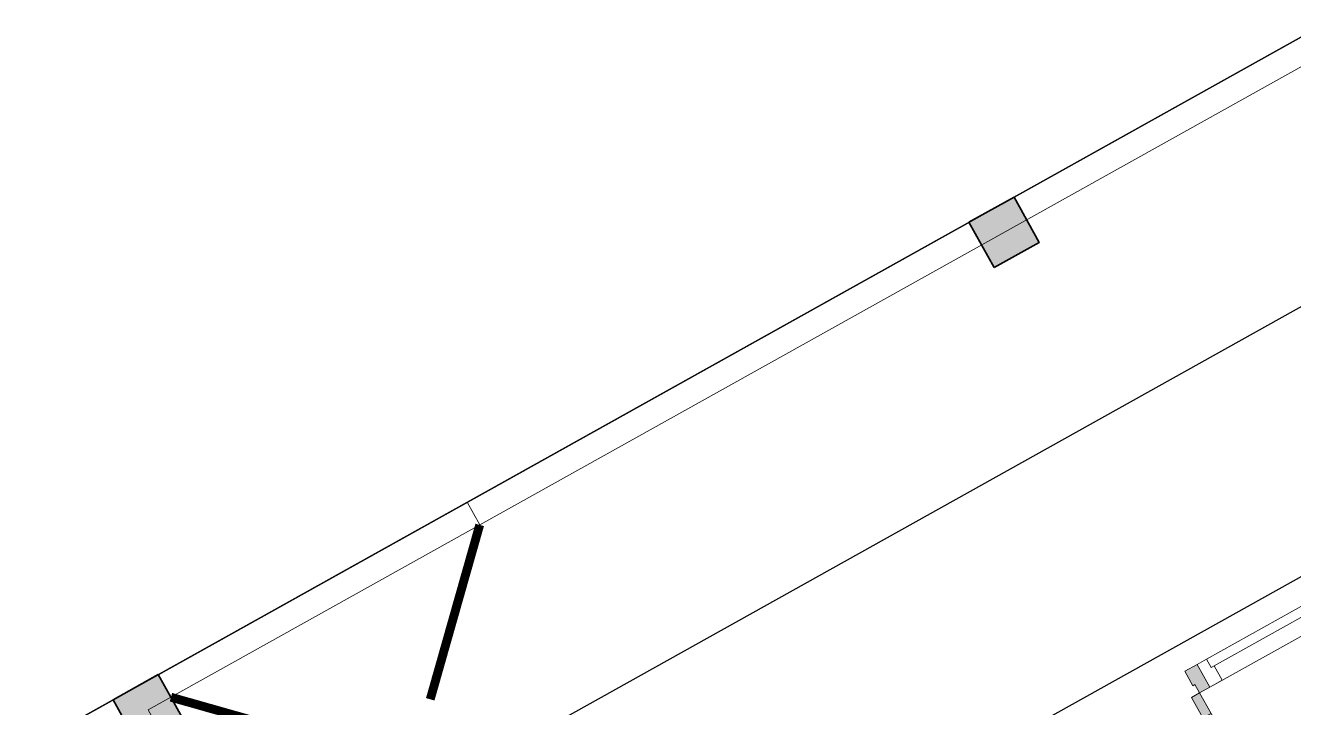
# Model space of a CAD drawing. Header units: millimetres. Extents: x 567980 to 569372, y 2065777 to 2066674.
# Drawn here: x 569140.37 to 569145.75, y 2066333.93 to 2066336.82 of the extents above; entities that cross this region are included whole.
import ezdxf

# ---------------------------------------------------------------- set-up
doc = ezdxf.new("R2010")
doc.units = ezdxf.units.MM
for name, pattern in [('ACAD_ISO10W100', [18.5, 12, -3, 0.5, -3]), ('CENTER', [3, 1.5, -0.5, 0.5, -0.5]), ('HIDDEN', [0.75, 0.5, -0.25])]:
    doc.linetypes.add(name, pattern=pattern)
for name, color, linetype, lineweight in [('A-COT VACH', 2, 'Continuous', 35), ('A-CUA', 25, 'Continuous', 5), ('A-NET THAY', 125, 'Continuous', 18), ('boDnv', 54, 'Continuous', 25)]:
    doc.layers.add(name, color=color, linetype=linetype, lineweight=lineweight)
for name, color, linetype in [('ChiaLo', 128, 'CENTER'), ('datOlienke', 42, 'Continuous'), ('LogDg', 7, 'Continuous'), ('LoLK', 6, 'Continuous'), ('QUYEN', 7, 'Continuous'), ('RANHGIOI', 2, 'HIDDEN'), ('TimDg', 222, 'Continuous'), ('ViaHeS', 32, 'Continuous')]:
    doc.layers.add(name, color=color, linetype=linetype)
doc.styles.add('rms', font='romans.shx', dxfattribs={"width": 0.7, "bigfont": 'vns.shx'})
doc.linetypes.add('ADL', pattern='A,0.125,-0.15,["++",rms,S=0.5,R=0,X=0,Y=-0.2245],-1.35,1.125', length=2.75)

# ---------------------------------------------------------------- blocks, each defined once
blk = doc.blocks.new('NEN')
at = {"layer": 'boDnv', "color": 10, "linetype": 'ADL', "ltscale": 0.25}
blk.add_lwpolyline([(453.0460990745341, -54.03420498315245), (455.6979331256589, -45.18980104289949, 0.001456010128307968), (450.3119455015985, -34.94722899468616), (283.4412914358545, -128.0602032768074), (289.6305425465107, -140.4350515590049), (295.3612690281589, -142.1473084324971), (300.8237051428296, -138.9735247876961)], format="xyb", close=True, dxfattribs=at)
at = {"layer": 'ChiaLo', "ltscale": 5}
for points in [[(450.7170706494944, -33.57602568413131), (364.671717896359, -81.58889387152158), (374.4171150004258, -99.0539227926638)], [(443.2643480503466, -37.73460690141656), (453.0097451560432, -55.19963582558557)]]:
    blk.add_lwpolyline(points, dxfattribs=at)
at = {"layer": 'datOlienke'}
blk.add_lwpolyline([(453.8875007131137, -54.70985269942321), (456.7725843070075, -45.08751426753588, 0.001635701081645356), (450.7170706505422, -33.57602568552829), (282.1193709308282, -127.6526826384943), (288.9297071682522, -141.2693345050793), (295.4895445019938, -143.2293175195809), (301.3185663475888, -139.8425402995199)], format="xyb", close=True, dxfattribs=at)
at = {"layer": 'LogDg'}
blk.add_lwpolyline([(462.1815661221044, -42.48358451551758, 0.0041726284779351), (446.5413396563381, -13.10736899357289, 0.417549530264486), (435.6132757971063, -9.93979105958715), (272.325187106966, -101.0537121025845, 0.4010373898271505), (269.0683510029921, -111.618277476402), (286.0838665945921, -145.6392632354982, 0.4275136513598196), (297.1370203814004, -149.0467209995259), (456.9905111831613, -59.84928802633658, 0.4060167121569392), (462.181566121988, -42.48358451551758)], format="xyb", dxfattribs=at)
at = {"layer": 'LoLK'}
blk.add_lwpolyline([(450.7170706497272, -33.57602568366565), (443.2643480502302, -37.73460690118372), (453.0097451560432, -55.19963582511991), (453.8875007131137, -54.70985269895755), (456.7725843070075, -45.08751426707022, 0.001635701081848544)], format="xyb", close=True, dxfattribs=at)
blk.add_lwpolyline([(443.2643480503466, -37.73460690118372), (438.0248393734219, -40.65822603250854), (447.7702364791185, -58.12325495714322), (453.0097451559268, -55.19963582605124)], close=True, dxfattribs=at)
at = {"layer": 'RANHGIOI', "color": 1, "ltscale": 9, "const_width": 1}
blk.add_lwpolyline([(-499.2712628248846, -471.6360870120116), (-50.47988043015357, -321.0239030651283, 0.05068378633206799), (130.4249903328018, -239.1350950314663), (301.3185663222102, -139.8425403106958), (460.0002608364448, -51.29896371345967, 0.006594107435328542), (435.2929911182728, -5.050918132066727), (303.0784757988295, 234.7691866031382), (284.6716201863019, 225.0765331583098), (-55.99284061836079, 76.58595611830242), (-56.83866986131761, 76.22319068433717, -0.005137433380439285), (-90.74293923540972, 62.09280168754049)], format="xyb", dxfattribs=at)
at = {"layer": 'TimDg', "linetype": 'ACAD_ISO10W100', "ltscale": 0.75}
blk.add_lwpolyline([(283.9055627286434, 294.4015332737472), (445.8017766892444, 0.7426494921091944, -0.0075170620276079), (474.0389339127578, -52.34833341650665), (508.7857144809095, -120.1167163779028, 0.0002777777783917)], format="xyb", dxfattribs=at)
at = {"layer": 'ViaHeS'}
blk.add_lwpolyline([(441.2579285323154, -15.95097548863851), (434.4995760840829, -13.99666644632816), (275.2912167349132, -102.8341193376109), (273.1615556324832, -109.7423404543661), (288.9297071680194, -141.2693345043808), (295.4895445022266, -143.2293175195809), (301.3185663401382, -139.8425403013825), (453.8875007131137, -54.70985269942321), (456.7725843070075, -45.08751426753588, 0.0041511948293334)], format="xyb", close=True, dxfattribs=at)
blk.add_lwpolyline([(450.7170706504257, -33.57602568529546), (448.3687953492627, -29.16062362585217), (279.880488645751, -123.1762398334686), (282.1193709309446, -127.6526826384943), (450.7170706500765, -33.57602568576112)], dxfattribs=at)
blk = doc.blocks.new('NEN A')
at = {"layer": 'datOlienke'}
blk.add_lwpolyline([(-4.656612873077393e-10, -4.656612873077393e-10), (7.20807887474075, 6.996906685642898, 0.001635701081645356), (7.529294191859663, 19.99999999976717), (-185.539609918138, 19.99999999906868), (-186.2274579335935, 4.79076751251705), (-181.4541111353319, -0.1172014772891998), (-174.713634933345, -2.793967723846436e-09)], format="xyb", close=True, dxfattribs=at)
at = {"layer": 'LoLK'}
blk.add_lwpolyline([(-1.005157863488421, 20.00000000162981), (-7.005157863721251, 20.00000000139698), (-7.00515786325559, -6.984919309616089e-10), (-1.00515786325559, -6.984919309616089e-10)], close=True, dxfattribs=at)
blk.add_lwpolyline([(7.529294191859663, 20.00000000186265), (-1.005157863721251, 20.00000000162981), (-1.005157862789929, 0), (-2.328306436538696e-10, 0), (7.20807887497358, 6.996906686108559, 0.001635701081848544)], format="xyb", close=True, dxfattribs=at)
blk = doc.blocks.new('*U308')
h = blk.add_hatch(color=253)
h.dxf.hatch_style = 1
h.paths.add_polyline_path([(50.00000000000001, 449.9999999999998), (89.99999999999999, 449.9999999999998), (89.99999999999999, 549.9999999999998), (50.00000000000001, 549.9999999999998)])
h.paths.add_polyline_path([(50, 100), (90, 100), (90, 0), (50, 0)])
h = blk.add_hatch(color=253)
h.dxf.hatch_style = 1
h.paths.add_polyline_path([(1150, 100), (1110, 100), (1110, 0), (1150, 0)])
h.paths.add_polyline_path([(1150, 450), (1110, 450), (1110, 550), (1150, 550)])
h = blk.add_hatch(color=254)
h.dxf.hatch_style = 1
h.paths.add_polyline_path([(21.73011238398612, 344.5156181119089), (21.73011238398612, 514.1349438079922), (50.00000000000001, 514.1349438079922), (50.00000000000001, 485.8650561920074), (27.38408990719472, 485.8650561920074), (27.38408990719472, 344.5156181119089)])
h = blk.add_hatch(color=254)
h.dxf.hatch_style = 1
h.paths.add_polyline_path([(50.00000000000001, 449.9999999999998), (89.99999999999999, 449.9999999999998), (90, 100), (50, 100)])
h = blk.add_hatch(color=254)
h.dxf.hatch_style = 1
h.paths.add_polyline_path([(1110, 450), (1150, 450), (1150, 100), (1110, 100)])
h = blk.add_hatch(color=253)
h.dxf.hatch_style = 1
h.paths.add_polyline_path([(0, 0), (50, 0), (50, -40), (60, -40), (60, -110.0000000000004), (0, -110.0000000000004)])
h = blk.add_hatch(color=253)
h.dxf.hatch_style = 1
h.paths.add_polyline_path([(1200, 0), (1150, 0), (1150, -40), (1140, -40), (1140, -110.0000000000004), (1200, -110.0000000000004)])
at = {"linetype": 'Continuous'}
blk.add_line((70, 100), (69.99999999999999, 449.9999999999998), dxfattribs=at)
for p, q in [((89.99999999999999, 449.9999999999998), (90, 100)), ((1110, 450), (1110, 100)), ((1130, 100), (1130, 450))]:
    blk.add_line(p, q)
for points in [[(50.00000000000001, 449.9999999999998), (89.99999999999999, 449.9999999999998), (89.99999999999999, 549.9999999999998), (50.00000000000001, 549.9999999999998), (50.00000000000001, 449.9999999999998)], [(1150, 450), (1110, 450), (1110, 550), (1150, 550), (1150, 450)], [(50.00000000000001, 452.9059272893353), (50, 100)], [(1150, 452.9059272893355), (1150, 100)], [(50, 100), (90, 100), (90, 0), (50, 0), (50, 100)], [(1150, 100), (1110, 100), (1110, 0), (1150, 0), (1150, 100)]]:
    blk.add_lwpolyline(points)
at = {"linetype": 'HIDDEN', "ltscale": 30}
for points in [[(599.9999999999999, 0, 0.4142135623730951), (50, 549.9999999999999, 0.4142135623730951)], [(599.9999999999999, 0, -0.4142135623730951), (1150, 550.0000000000003, -0.4142135623730951)]]:
    blk.add_lwpolyline(points, format="xyb", dxfattribs=at)
for points in [[(21.73011238398612, 344.5156181119089), (21.73011238398612, 514.1349438079922), (50.00000000000001, 514.1349438079922), (50.00000000000001, 485.8650561920074), (27.38408990719472, 485.8650561920074), (27.38408990719472, 344.5156181119089)], [(50.00000000000001, 449.9999999999998), (89.99999999999999, 449.9999999999998), (90, 100), (50, 100)], [(1110, 450), (1150, 450), (1150, 100), (1110, 100)], [(0, 0), (50, 0), (50, -40), (60, -40), (60, -110.0000000000004), (0, -110.0000000000004)], [(1200, 0), (1150, 0), (1150, -40), (1140, -40), (1140, -110.0000000000004), (1200, -110.0000000000004)]]:
    blk.add_lwpolyline(points, close=True)
blk = doc.blocks.new('*U295')
at = {"ltscale": 10}
for p, q in [((800, 0), (0, 0)), ((755, -70), (45, -70)), ((755, -110), (45, -110))]:
    blk.add_line(p, q, dxfattribs=at)
for points in [[(0, -110), (45, -110), (45, -70), (60, -70), (60, 0), (0, 0)], [(800, -110), (755, -110), (755, -70), (740, -70), (740, 0), (800, 0)]]:
    blk.add_lwpolyline(points, close=True, dxfattribs=at)
blk = doc.blocks.new('cot 220')
at = {"layer": 'A-COT VACH'}
h = blk.add_hatch(color=256, dxfattribs=at)
h.dxf.hatch_style = 1
h.paths.add_polyline_path([(110.0000037951395, 109.9999999980937), (-109.9999962048605, 109.9999999980937), (-109.9999962048605, -110.0000000019063), (110.0000037951395, -110.0000000019063)])
blk.add_lwpolyline([(-109.9999962048605, -110.0000000019063), (110.0000037951395, -110.0000000019063), (110.0000037951395, 109.9999999980937), (-109.9999962048605, 109.9999999980937)], close=True, dxfattribs=at)
blk = doc.blocks.new('T1T2')
at = {"layer": 'A-NET THAY'}
for p, q in [((0.2200000000884756, -0.1099960000719875), (0.2200000000884756, 4.00003045797348e-06)), ((1.720000000088476, -0.1099960000719875), (1.720000000088476, 4.00003045797348e-06))]:
    blk.add_line(p, q, dxfattribs=at)
at = {"layer": 'A-NET THAY', "ltscale": 100}
blk.add_line((4.889999995706603, -2.000003999564797), (2.089999995660037, -2.000003999564797), dxfattribs=at)
at = {"layer": 'A-NET THAY'}
for points in [[(0, -2), (0, 0), (8.53445205569733, -6.984919309616089e-10), (8.213236736832187, -13.00309331598692), (1.00515786302276, -20.00000000046566), (0, -20.00000000046566), (0, -17.00000000046566)], [(0.1100000001024455, -1.550000000046566), (0.1100000001024455, -0.1100000001024455), (8.421701168525033, -0.1100000005681068), (8.104379880358465, -12.95545934839174), (5.824151230743155, -15.16888505592942)]]:
    blk.add_lwpolyline(points, dxfattribs=at)
at = {"layer": 'Defpoints'}
blk.add_lwpolyline([(0, -2), (1.280568540096283e-09, -17.00000000046566), (1.224273790139705, -17.00000000046566), (5.72158067591954, -12.63444890663959), (5.98428338940721, -2.000000000465661)], close=True, dxfattribs=at)
at = {"layer": 'QUYEN'}
for points in [[(0.2200000000884756, -0.1099960000719875, 0.03749999999998824, 0.03749999999998824, 0), (0.7637500000419095, -0.6537460000254214, 0, 0, 0.1927387260089142), (0.9700000000884756, -0.1099960000719875, 0, 0, 1.782881781543536)], [(1.720000000088476, -0.1099960000719875, 0.03749999999998824, 0.03749999999998824, 0), (1.176250000135042, -0.6537460000254214, 0, 0, -0.1927387260089142), (0.9700000000884756, -0.1099960000719875, 0, 0, -1.782881781543536)]]:
    blk.add_lwpolyline(points, format="xyseb", dxfattribs=at)
at = {"layer": 'A-COT VACH', "xscale": 0.001, "yscale": 0.001, "zscale": 0.001}
for p in [(0.1099999962607399, -0.1100000001024455), (4.267226024065167, -0.1100000003352761)]:
    blk.add_blockref('cot 220', p, dxfattribs=at)
at = {"layer": 'A-CUA', "xscale": 0.001, "yscale": 0.001, "zscale": 0.001, "rotation": 180}
for name, p in [('*U308', (4.089999995660037, -2.219999999506399)), ('*U295', (4.889999995706603, -2.219999999506399))]:
    blk.add_blockref(name, p, dxfattribs=at)
blk = doc.blocks.new('MBT1 A1')
at = {"layer": 'A-NET THAY'}
blk.add_lwpolyline([(0, -2), (0, 0), (6, 0), (6, -1.999999999767169)], dxfattribs=at)
blk = doc.blocks.new('MBT1 A')
at = {"layer": 'LoLK'}
for name, p in [('NEN A', (4.656612873077393e-10, 2.328306436538696e-10)), ('T1T2', (-1.005157854175195, 20.00000000023283))]:
    blk.add_blockref(name, p, dxfattribs=at)
at = {"layer": 'LoLK', "xscale": -0.9999999999999999}
blk.add_blockref('MBT1 A1', (-1.005157861858606, 20.00000000116415), dxfattribs=at)

msp = doc.modelspace()

# ---------------------------------------------------------------- linework, layer by layer
at = {"layer": 'RANHGIOI', "color": 1, "ltscale": 9, "const_width": 1}
msp.add_lwpolyline([(568198.2094833301, 2065900.061182543), (568647.0008657249, 2066050.67336649, 0.05068378633206799), (568827.9057364878, 2066132.562174523), (568998.7993124772, 2066231.854729244), (569157.4810069915, 2066320.398305841, 0.006594107435328542), (569132.7737372733, 2066366.646351423), (569000.5592219539, 2066606.466456158), (568982.1523663413, 2066596.773802713), (568641.4879055367, 2066448.283225673), (568640.6420762937, 2066447.920460239, -0.005137433380439285), (568606.7378069196, 2066433.790071242)], format="xyb", dxfattribs=at)

# ---------------------------------------------------------------- next in the draw order: block references
at = {"layer": 'boDnv'}
msp.add_blockref('NEN', (568697.4807461541, 2066371.697269554), dxfattribs=at)

# ---------------------------------------------------------------- next in the draw order: block references
at = {"layer": 'LoLK', "rotation": 29.16129448356799}
msp.add_blockref('MBT1 A', (569151.3682467892, 2066316.987416897), dxfattribs=at)

doc.saveas('drawing.dxf')
